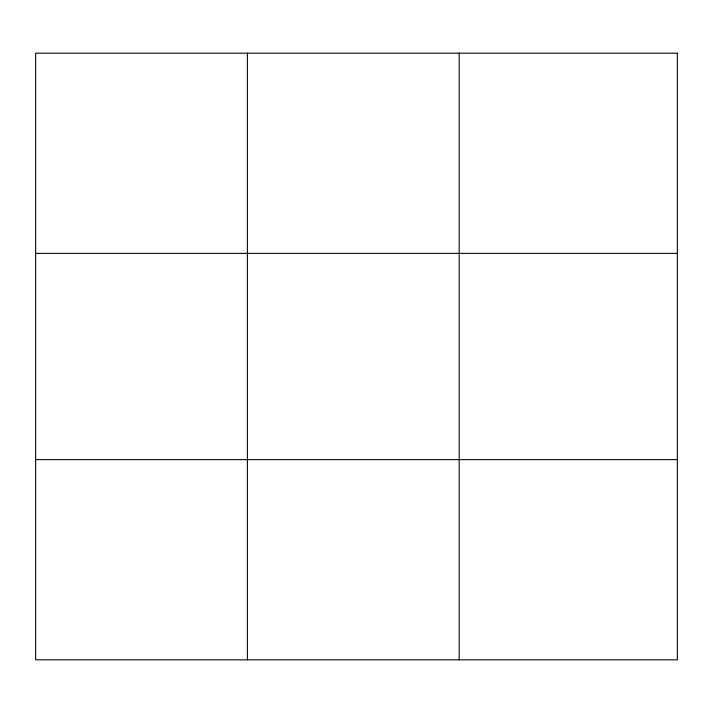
<?xml version="1.0" encoding="UTF-8"?>
<svg xmlns="http://www.w3.org/2000/svg" width="713" height="713" viewBox="0 0 713 713"><rect width="100%" height="100%" fill="white"/><g stroke="black" fill="none" stroke-linecap="round" stroke-linejoin="round"><path stroke-width="1.07" d="M247.411 53.172L247.411 659.828M459.172 53.172L459.172 659.828M35.65 253.373L677.35 253.373M35.65 459.627L677.35 459.627M677.35 53.172L677.35 659.828L35.65 659.828L35.65 53.172L677.35 53.172"/></g></svg>
